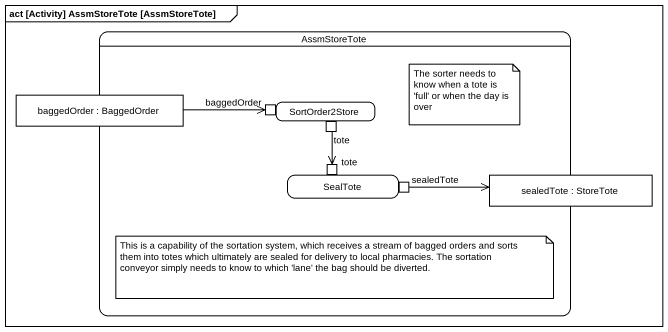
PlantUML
@startuml
mainframe act [Activity] AssmStoreTote [AssmStoreTote]
hide empty description
state AssmStoreTote {
  state "baggedOrder : BaggedOrder" as baggedOrder <<object>>
  state SortOrder2Store {
    state "baggedOrder" as baggedOrder_2 <<inputPin>>
    state tote <<outputPin>>
  }
  state SealTote {
    state "tote" as tote_2 <<inputPin>>
    state sealedTote <<outputPin>>
  }
  state "sealedTote : StoreTote" as sealedTote_2 <<object>>
}
baggedOrder -right-> baggedOrder_2
tote --> tote_2
sealedTote -right-> sealedTote_2
note as N1
  The sorter needs to know when a tote is 'full' or when the day is over
end note
note as N2
  This is a capability of the sortation system, which receives a stream of bagged orders and sorts them into totes which ultimately are sealed for delivery to local pharmacies. The sortation conveyor simply needs to know to which 'lane' the bag should be diverted.
end note
@enduml
